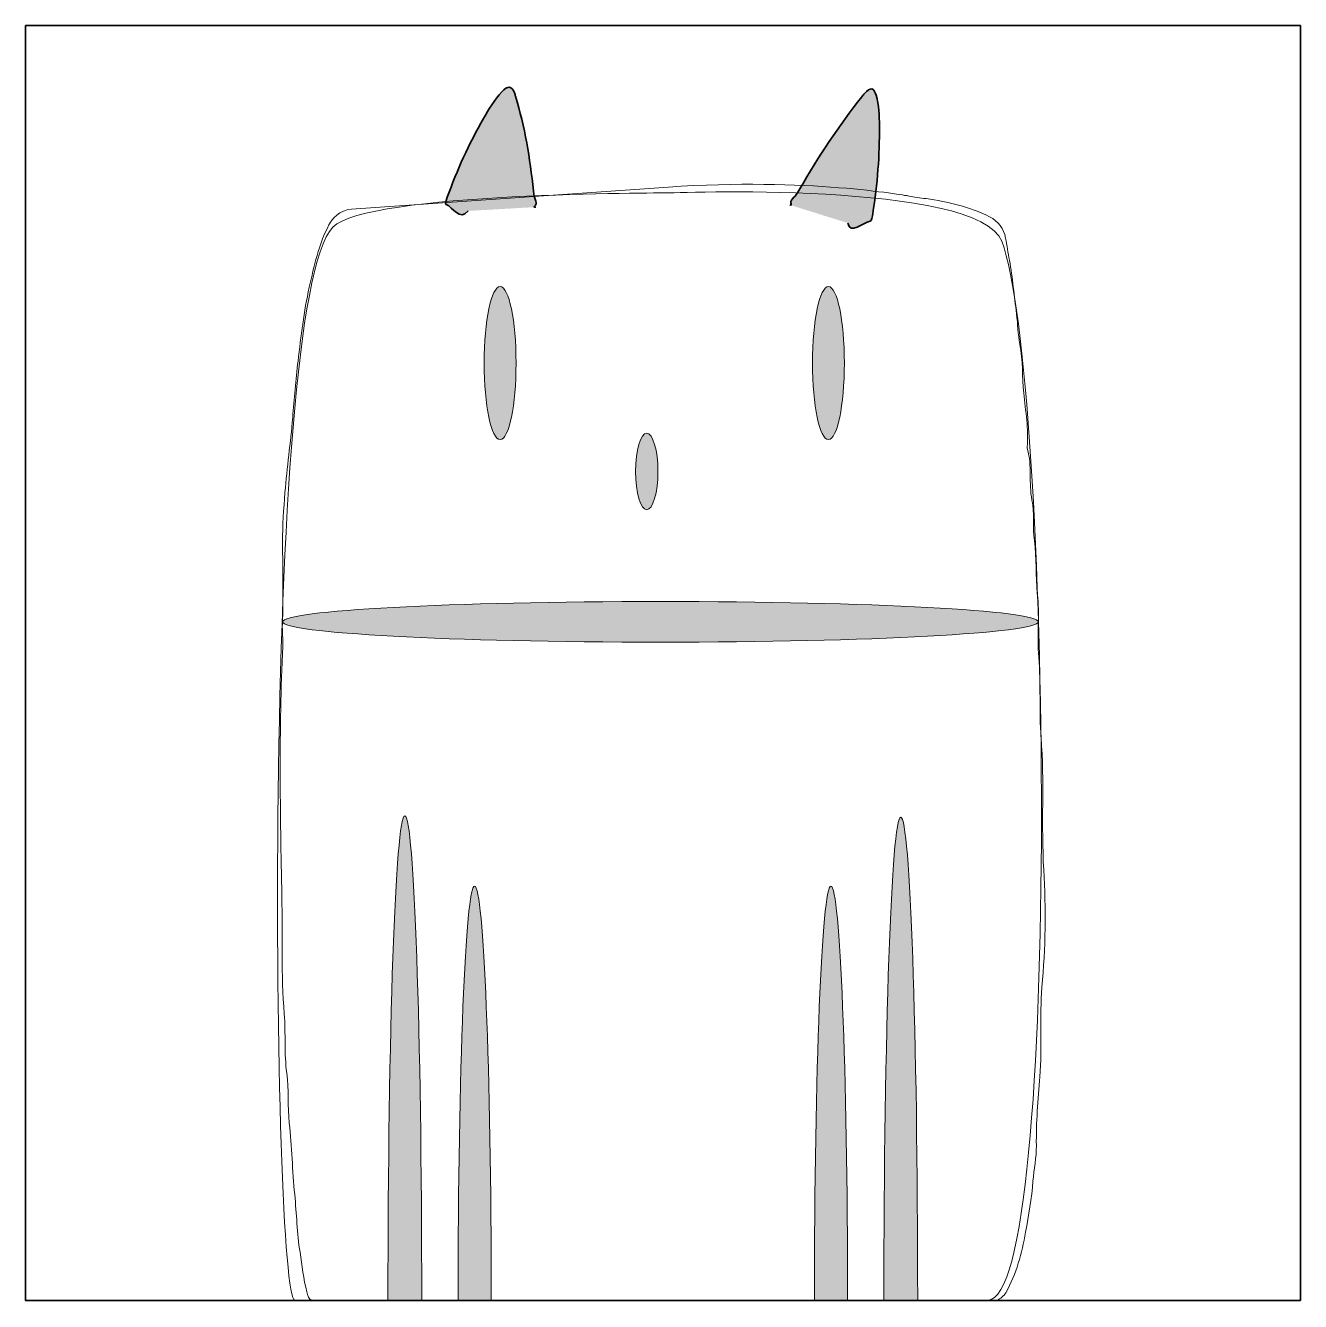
# Model space of a CAD drawing. Header units: inches. Extents: x 0 to 2000, y -2002 to 0.
import ezdxf

# ---------------------------------------------------------------- set-up
doc = ezdxf.new("R2010")
doc.units = ezdxf.units.IN
doc.header["$MEASUREMENT"] = 0
for name, color, linetype in [('Background gradient', 7, 'Continuous'), ('Base', 7, 'Continuous'), ('Limbs', 7, 'Continuous')]:
    doc.layers.add(name, color=color, linetype=linetype)

# ---------------------------------------------------------------- blocks, each defined once
blk = doc.blocks.new('block 2')
at = {"layer": 'Limbs', "true_color": 0xffffff}
h = blk.add_hatch(color=7, dxfattribs=at)
edge = h.paths.add_edge_path()
edge.add_spline(control_points=[(1347, -1999), (1347, -1581), (1358.9, -1242.1), (1373.5, -1242.1), (1388.1, -1242.1), (1400, -1581), (1400, -1999), (1400, -1999.1), (1400, -1999), (1400, -2000), (1400, -2000), (1347, -2000), (1347, -2000), (1347, -1999), (1347, -1999.1), (1347, -1999)], knot_values=[0, 0, 0, 0, 1, 1, 1, 2, 2, 2, 3, 3, 3, 4, 4, 4, 5, 5, 5, 5], degree=3, periodic=1)
h = blk.add_hatch(color=7, dxfattribs=at)
edge = h.paths.add_edge_path()
edge.add_spline(control_points=[(1238, -1998.1), (1238, -1640.4), (1249.8, -1350.3), (1264, -1350.3), (1278.2, -1350.3), (1290, -1640.4), (1290, -1998.1), (1290, -1998.5), (1290, -1998), (1290, -2000), (1290, -2000), (1238, -2000), (1238, -2000), (1238, -1998), (1238, -1998.5), (1238, -1998.1)], knot_values=[0, 0, 0, 0, 1, 1, 1, 2, 2, 2, 3, 3, 3, 4, 4, 4, 5, 5, 5, 5], degree=3, periodic=1)
at = {"layer": 'Limbs', "lineweight": 0}
for points in [[(1347, -1999), (1347, -1581), (1358.9, -1242.1), (1373.5, -1242.1), (1388.1, -1242.1), (1400, -1581), (1400, -1999), (1400, -1999.1), (1400, -1999), (1400, -2000), (1400, -2000), (1347, -2000), (1347, -2000), (1347, -1999), (1347, -1999.1), (1347, -1999)], [(1238, -1998.1), (1238, -1640.4), (1249.8, -1350.3), (1264, -1350.3), (1278.2, -1350.3), (1290, -1640.4), (1290, -1998.1), (1290, -1998.5), (1290, -1998), (1290, -2000), (1290, -2000), (1238, -2000), (1238, -2000), (1238, -1998), (1238, -1998.5), (1238, -1998.1)]]:
    blk.add_open_spline(points, degree=3, knots=[0, 0, 0, 0, 1, 1, 1, 2, 2, 2, 3, 3, 3, 4, 4, 4, 5, 5, 5, 5], dxfattribs=at)
blk = doc.blocks.new('block 3')
at = {"layer": 'Limbs', "true_color": 0xffffff}
h = blk.add_hatch(color=7, dxfattribs=at)
edge = h.paths.add_edge_path()
edge.add_spline(control_points=[(622, -1999), (622, -1579.9), (610.1, -1240.1), (595.5, -1240.1), (580.9, -1240.1), (569, -1579.9), (569, -1999), (569, -1999.1), (569, -1999), (569, -2000), (569, -2000), (622, -2000), (622, -2000), (622, -1999), (622, -1999.1), (622, -1999)], knot_values=[0, 0, 0, 0, 1, 1, 1, 2, 2, 2, 3, 3, 3, 4, 4, 4, 5, 5, 5, 5], degree=3, periodic=1)
h = blk.add_hatch(color=7, dxfattribs=at)
edge = h.paths.add_edge_path()
edge.add_spline(control_points=[(731, -1998.1), (731, -1640.4), (719.2, -1350.3), (705, -1350.3), (690.8, -1350.3), (679, -1640.4), (679, -1998.1), (679, -1998.5), (679, -1998), (679, -2000), (679, -2000), (731, -2000), (731, -2000), (731, -1998), (731, -1998.5), (731, -1998.1)], knot_values=[0, 0, 0, 0, 1, 1, 1, 2, 2, 2, 3, 3, 3, 4, 4, 4, 5, 5, 5, 5], degree=3, periodic=1)
at = {"layer": 'Limbs', "lineweight": 0}
for points in [[(622, -1999), (622, -1579.9), (610.1, -1240.1), (595.5, -1240.1), (580.9, -1240.1), (569, -1579.9), (569, -1999), (569, -1999.1), (569, -1999), (569, -2000), (569, -2000), (622, -2000), (622, -2000), (622, -1999), (622, -1999.1), (622, -1999)], [(731, -1998.1), (731, -1640.4), (719.2, -1350.3), (705, -1350.3), (690.8, -1350.3), (679, -1640.4), (679, -1998.1), (679, -1998.5), (679, -1998), (679, -2000), (679, -2000), (731, -2000), (731, -2000), (731, -1998), (731, -1998.5), (731, -1998.1)]]:
    blk.add_open_spline(points, degree=3, knots=[0, 0, 0, 0, 1, 1, 1, 2, 2, 2, 3, 3, 3, 4, 4, 4, 5, 5, 5, 5], dxfattribs=at)

msp = doc.modelspace()

# ---------------------------------------------------------------- hatches: boundary and pattern name
at = {"layer": 'Base', "true_color": 0xffffff}
h = msp.add_hatch(color=7, dxfattribs=at)
h.dxf.hatch_style = 2
edge = h.paths.add_edge_path()
edge.add_spline(control_points=[(694.7, -291.3), (681.5, -308.2), (671, -285), (660.3, -281.4), (658, -280.6), (660.7, -273.9), (662.1, -269.9), (677.2, -227.5), (696.2, -186.4), (718.7, -146.4), (727, -131.8), (735.8, -117.2), (747.6, -104.6), (757.2, -94.5), (763.2, -95), (767.4, -106), (768.1, -107.8), (768.7, -109.7), (769.3, -111.5), (783.4, -159.2), (792.2, -208.8), (797.1, -259.6), (798, -268.6), (797.9, -268.4), (801.1, -275.8), (804.2, -283.2), (793.8, -285.5), (800.9, -285.3)], knot_values=[0, 0, 0, 0, 1, 1, 1, 2, 2, 2, 3, 3, 3, 4, 4, 4, 5, 5, 5, 6, 6, 6, 7, 7, 7, 8, 8, 8, 9, 9, 9, 9], degree=3, periodic=0)
edge.add_line((800.9, -285.3), (694.7, -291.3))
h = msp.add_hatch(color=7, dxfattribs=at)
h.dxf.hatch_style = 2
edge = h.paths.add_edge_path()
edge.add_spline(control_points=[(1290.3, -310.3), (1293.7, -330.2), (1314.3, -308.9), (1325.5, -307.5), (1328, -307.2), (1328.9, -299.9), (1329.6, -295.5), (1337, -249.3), (1340.4, -203.6), (1340, -158.3), (1339.9, -141.8), (1339.2, -125.1), (1334.9, -109.9), (1331.4, -97.6), (1325.8, -96.9), (1316.7, -107.1), (1315.2, -108.8), (1313.7, -110.6), (1312.3, -112.3), (1276.5, -157.7), (1244.5, -206), (1215.3, -256.5), (1210.1, -265.5), (1210.2, -265.3), (1203.8, -272.2), (1197.4, -279), (1205.5, -283.5), (1199.3, -281.8)], knot_values=[0, 0, 0, 0, 1, 1, 1, 2, 2, 2, 3, 3, 3, 4, 4, 4, 5, 5, 5, 6, 6, 6, 7, 7, 7, 8, 8, 8, 9, 9, 9, 9], degree=3, periodic=0)
edge.add_line((1199.3, -281.8), (1290.3, -310.3))
at = {"layer": 'Limbs', "true_color": 0xffffff}
h = msp.add_hatch(color=7, dxfattribs=at)
edge = h.paths.add_edge_path()
edge.add_spline(control_points=[(770, -530), (770, -596.3), (758.8, -650), (745, -650), (731.2, -650), (720, -596.3), (720, -530), (720, -463.7), (731.2, -410), (745, -410), (758.8, -410), (770, -463.7), (770, -530)], knot_values=[0, 0, 0, 0, 1, 1, 1, 2, 2, 2, 3, 3, 3, 4, 4, 4, 4], degree=3, periodic=1)
h = msp.add_hatch(color=7, dxfattribs=at)
edge = h.paths.add_edge_path()
edge.add_spline(control_points=[(1285, -530), (1285, -596.3), (1273.8, -650), (1260, -650), (1246.2, -650), (1235, -596.3), (1235, -530), (1235, -463.7), (1246.2, -410), (1260, -410), (1273.8, -410), (1285, -463.7), (1285, -530)], knot_values=[0, 0, 0, 0, 1, 1, 1, 2, 2, 2, 3, 3, 3, 4, 4, 4, 4], degree=3, periodic=1)
h = msp.add_hatch(color=7, dxfattribs=at)
edge = h.paths.add_edge_path()
edge.add_spline(control_points=[(992.5, -700), (992.5, -733.1), (984.7, -760), (975, -760), (965.3, -760), (957.5, -733.1), (957.5, -700), (957.5, -666.9), (965.3, -640), (975, -640), (984.7, -640), (992.5, -666.9), (992.5, -700)], knot_values=[0, 0, 0, 0, 1, 1, 1, 2, 2, 2, 3, 3, 3, 4, 4, 4, 4], degree=3, periodic=1)
h = msp.add_hatch(color=7, dxfattribs=at)
edge = h.paths.add_edge_path()
edge.add_spline(control_points=[(1589.3, -935.8), (1589.3, -953.5), (1323.9, -967.8), (996.5, -967.8), (669.2, -967.8), (403.8, -953.5), (403.8, -935.8), (403.8, -918.2), (669.2, -903.9), (996.5, -903.9), (1323.9, -903.9), (1589.3, -918.2), (1589.3, -935.8)], knot_values=[0, 0, 0, 0, 1, 1, 1, 2, 2, 2, 3, 3, 3, 4, 4, 4, 4], degree=3, periodic=1)

# ---------------------------------------------------------------- linework, layer by layer
at = {"layer": 'Background gradient', "color": 18, "lineweight": 35, "true_color": 0x000000}
msp.add_lwpolyline([(2000.5, -2000.5), (0.5, -2000.5), (0.5, -0.5), (2000.5, -0.5), (2000.5, -2000.5)], dxfattribs=at)
at = {"layer": 'Base', "color": 7, "lineweight": 35, "true_color": 0xffffff}
for points in [[(694.7, -291.3), (681.5, -308.2), (671, -285), (660.3, -281.4), (658, -280.6), (660.7, -273.9), (662.1, -269.9), (677.2, -227.5), (696.2, -186.4), (718.7, -146.4), (727, -131.8), (735.8, -117.2), (747.6, -104.6), (757.2, -94.5), (763.2, -95), (767.4, -106), (768.1, -107.8), (768.7, -109.7), (769.3, -111.5), (783.4, -159.2), (792.2, -208.8), (797.1, -259.6), (798, -268.6), (797.9, -268.4), (801.1, -275.8), (804.2, -283.2), (793.8, -285.5), (800.9, -285.3)], [(1290.3, -310.3), (1293.7, -330.2), (1314.3, -308.9), (1325.5, -307.5), (1328, -307.2), (1328.9, -299.9), (1329.6, -295.5), (1337, -249.3), (1340.4, -203.6), (1340, -158.3), (1339.9, -141.8), (1339.2, -125.1), (1334.9, -109.9), (1331.4, -97.6), (1325.8, -96.9), (1316.7, -107.1), (1315.2, -108.8), (1313.7, -110.6), (1312.3, -112.3), (1276.5, -157.7), (1244.5, -206), (1215.3, -256.5), (1210.1, -265.5), (1210.2, -265.3), (1203.8, -272.2), (1197.4, -279), (1205.5, -283.5), (1199.3, -281.8)]]:
    msp.add_open_spline(points, degree=3, knots=[0, 0, 0, 0, 1, 1, 1, 2, 2, 2, 3, 3, 3, 4, 4, 4, 5, 5, 5, 6, 6, 6, 7, 7, 7, 8, 8, 8, 9, 9, 9, 9], dxfattribs=at)
at = {"layer": 'Base', "lineweight": 0}
for points, knots in [([(1597.8, -1324.8), (1593.5, -1255.5), (1599, -1186.2), (1593.6, -1117.3), (1590.4, -1075.2), (1593.5, -1033.1), (1589.9, -991.2), (1587.2, -957.8), (1591.6, -924.4), (1587.7, -891.4), (1584.4, -863.7), (1587, -835.8), (1583.2, -808.5), (1580.3, -787.1), (1583.4, -765.4), (1579.3, -744.7), (1573.9, -718.2), (1579.9, -691.1), (1572.2, -665.1), (1571.9, -664.1), (1571.7, -663), (1571.8, -662.1), (1574.3, -633.6), (1569.1, -605.3), (1566.4, -577.2), (1563.9, -551.7), (1565.3, -526), (1560.2, -500.5), (1557.2, -485), (1557.2, -468.7), (1555.1, -452.8), (1551.4, -424.8), (1548.9, -396.5), (1544, -368.6), (1541.9, -357.1), (1539.9, -345.5), (1537.8, -334), (1535.1, -318.9), (1527.1, -307.8), (1512.6, -300.5), (1481.3, -284.7), (1447.7, -276.9), (1413.1, -272.1), (1403.8, -270.8), (1394.5, -269.4), (1385.3, -267.9), (1378, -266.7), (1227, -239), (1009, -254), (1009, -254), (519.1, -288.2), (519.1, -288.2), (498.9, -287.6), (485.5, -296.6), (476.5, -313.4), (460, -344.1), (453.3, -377.8), (445.7, -411), (436.9, -449.2), (432.7, -488.1), (428, -526.9), (424.4, -556.4), (422.2, -586), (419.6, -615.6), (416.2, -655.1), (410.8, -693.5), (407.5, -733), (405.3, -759.4), (403.8, -783.8), (403.8, -811), (403.8, -855), (405.1, -897.5), (403.4, -939.5), (402.9, -951.2), (404.6, -962.7), (404.1, -974.5), (397.8, -1105.2), (400, -1236), (402.6, -1366.6), (403.8, -1428), (401.4, -1489.7), (406.3, -1550.9), (408.8, -1582), (406.2, -1613.2), (410.3, -1643.9), (413.8, -1670), (411.5, -1696), (414.2, -1721.8), (418.2, -1759.3), (419.2, -1797), (422.8, -1834.4), (425.8, -1864.6), (426.3, -1895), (431.1, -1924.9), (434.5, -1945.6), (436.3, -1966.7), (442, -1987), (443.2, -1991.2), (444.2, -2000), (450.1, -2000), (814.4, -2000), (1160.7, -2000), (1525, -2000), (1529.3, -1997.1), (1535.1, -1994), (1538.2, -1988.6), (1555, -1958.3), (1563.3, -1926.4), (1569.2, -1893.5), (1574, -1866.9), (1578.8, -1840.1), (1580.9, -1813.2), (1582.3, -1794.6), (1586.5, -1776.2), (1586.2, -1757.4), (1585.6, -1721.3), (1588.7, -1685.2), (1591.6, -1649.4), (1595.5, -1602.5), (1590.9, -1555.7), (1595, -1509.1), (1600.4, -1447.7), (1601.6, -1386), (1597.8, -1324.8)], [0, 0, 0, 0, 1, 1, 1, 2, 2, 2, 3, 3, 3, 4, 4, 4, 5, 5, 5, 6, 6, 6, 7, 7, 7, 8, 8, 8, 9, 9, 9, 10, 10, 10, 11, 11, 11, 12, 12, 12, 13, 13, 13, 14, 14, 14, 15, 15, 15, 16, 16, 16, 17, 17, 17, 18, 18, 18, 19, 19, 19, 20, 20, 20, 21, 21, 21, 22, 22, 22, 23, 23, 23, 24, 24, 24, 25, 25, 25, 26, 26, 26, 27, 27, 27, 28, 28, 28, 29, 29, 29, 30, 30, 30, 31, 31, 31, 32, 32, 32, 33, 33, 33, 34, 34, 34, 35, 35, 35, 36, 36, 36, 37, 37, 37, 38, 38, 38, 39, 39, 39, 40, 40, 40, 41, 41, 41, 41]), ([(423, -2000), (425.8, -1999.8), (1510, -2000), (1510, -2000), (1628, -1999), (1609, -541.7), (1532, -339), (1495.7, -243.5), (1006.1, -263.1), (1006.1, -263.1), (1006.1, -263.1), (534.7, -262), (482.6, -316.8), (368.2, -437.1), (388.3, -2002), (423, -2000)], [0, 0, 0, 0, 1, 1, 1, 2, 2, 2, 3, 3, 3, 4, 4, 4, 5, 5, 5, 5])]:
    msp.add_open_spline(points, degree=3, knots=knots, dxfattribs=at)
at = {"layer": 'Limbs', "lineweight": 0}
for points in [[(770, -530), (770, -596.3), (758.8, -650), (745, -650), (731.2, -650), (720, -596.3), (720, -530), (720, -463.7), (731.2, -410), (745, -410), (758.8, -410), (770, -463.7), (770, -530)], [(1285, -530), (1285, -596.3), (1273.8, -650), (1260, -650), (1246.2, -650), (1235, -596.3), (1235, -530), (1235, -463.7), (1246.2, -410), (1260, -410), (1273.8, -410), (1285, -463.7), (1285, -530)], [(992.5, -700), (992.5, -733.1), (984.7, -760), (975, -760), (965.3, -760), (957.5, -733.1), (957.5, -700), (957.5, -666.9), (965.3, -640), (975, -640), (984.7, -640), (992.5, -666.9), (992.5, -700)], [(1589.3, -935.8), (1589.3, -953.5), (1323.9, -967.8), (996.5, -967.8), (669.2, -967.8), (403.8, -953.5), (403.8, -935.8), (403.8, -918.2), (669.2, -903.9), (996.5, -903.9), (1323.9, -903.9), (1589.3, -918.2), (1589.3, -935.8)]]:
    msp.add_open_spline(points, degree=3, knots=[0, 0, 0, 0, 1, 1, 1, 2, 2, 2, 3, 3, 3, 4, 4, 4, 4], dxfattribs=at)

# ---------------------------------------------------------------- block references
at = {"layer": 'Limbs'}
for name in ['block 3', 'block 2']:
    msp.add_blockref(name, (0, 0), dxfattribs=at)

doc.saveas('drawing.dxf')
